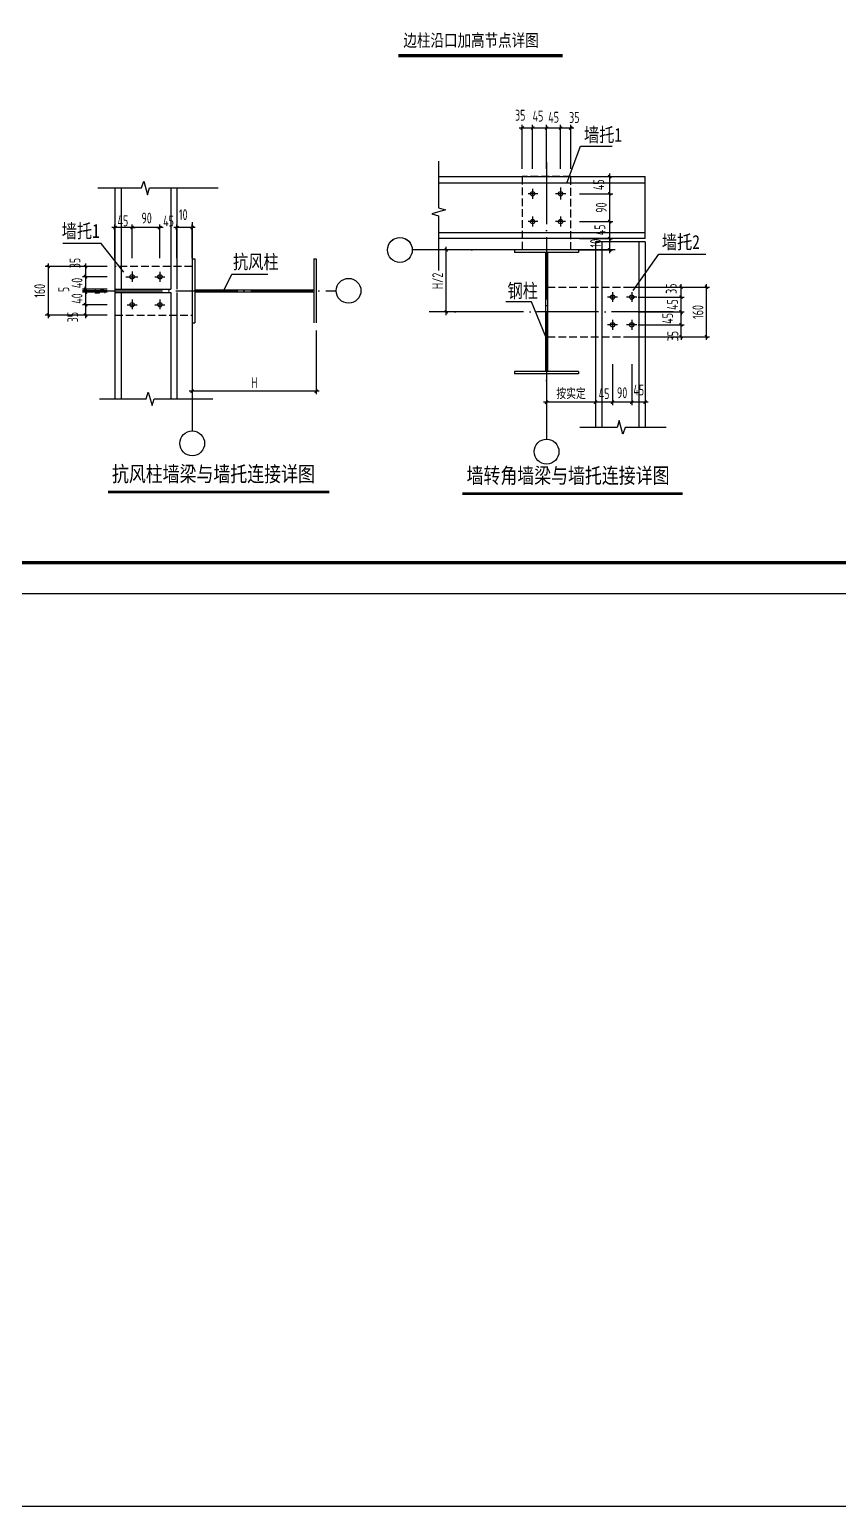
# Model space of a CAD drawing. Extents: x 2072855 to 2883818, y 17306032 to 17674225.
# Drawn here: x 2449881 to 2475974, y 17306032 to 17353666 of the extents above; entities that cross this region are included whole.
import ezdxf

# ---------------------------------------------------------------- set-up
doc = ezdxf.new("R2010")
doc.units = 0
doc.header["$LTSCALE"] = 1000
doc.header["$MEASUREMENT"] = 0
doc.linetypes.add('DASH', pattern=[0.35, 0.25, -0.1])
doc.linetypes.add('DOTE', pattern=[2.42, 2, -0.2, 0.02, -0.2])
doc.layers.get('Defpoints').update_dxf_attribs({"color": 250})
doc.layers.add('10', color=7, linetype='Continuous', lineweight=35)
for name, color, linetype in [('3T_WOOD', 21, 'Continuous'), ('DOTE', 1, 'DOTE'), ('OTHER', 7, 'Continuous'), ('PUB_DIM', 161, 'Continuous'), ('PUB_TEXT', 7, 'Continuous'), ('TK', 4, 'Continuous'), ('图层1', 8, 'Continuous'), ('水平支撑', 4, 'Continuous')]:
    doc.layers.add(name, color=color, linetype=linetype)
doc.styles.add('-宋体', font='', dxfattribs={"width": 0.8})
doc.styles.add('TSSD_Dimension', font='Tssdeng.shx', dxfattribs={"width": 0.7, "bigfont": 'hztxt.shx'})
doc.styles.get('-宋体').set_extended_font_data('SimSun')
doc.dimstyles.new('TSSD_20_100', dxfattribs={"dimtxt": 350, "dimasz": 100, "dimexe": 100, "dimexo": 250, "dimgap": 100, "dimtad": 1, "dimdec": 0, "dimlfac": 0.2, "dimzin": 0, "dimdsep": 46, "dimtxsty": 'TSSD_Dimension', "dimblk": 'ARCHTICK', "dimblk1": 'ARCHTICK', "dimblk2": 'ARCHTICK', "dimcen": 0, "dimdle": 100, "dimclrt": 7, "dimadec": 0, "dimazin": 0, "dimtfac": 1, "dimtdec": 0, "dimtix": 1, "dimtmove": 2, "dimatfit": 3, "dimfxl": 0, "dimtolj": 1, "dimtzin": 0, "dimarcsym": 0})

# ---------------------------------------------------------------- blocks, each defined once
blk = doc.blocks.new('_ArchTick')
at = {"color": 0, "linetype": 'ByBlock', "const_width": 0.4}
blk.add_lwpolyline([(-0.5, -0.5), (0.5, 0.5)], dxfattribs=at)
blk = doc.blocks.new('*D215')
at = {"layer": 'Defpoints', "color": 0}
for p in [(2453187, 17347278), (2453187, 17346047), (2454087, 17346047)]:
    blk.add_point(p, dxfattribs=at)
at = {"layer": 'PUB_DIM', "color": 0, "lineweight": -2}
for p, q in [((2453187, 17346297), (2453187, 17347378)), ((2454087, 17346297), (2454087, 17347378)), ((2454187, 17347278), (2453087, 17347278))]:
    blk.add_line(p, q, dxfattribs=at)
at = {"layer": 'PUB_DIM', "color": 0, "lineweight": -2, "xscale": 100, "yscale": 100, "zscale": 100, "rotation": 180}
blk.add_blockref('_ArchTick', (2453187, 17347278), dxfattribs=at)
at = {"layer": 'PUB_DIM', "color": 0, "lineweight": -2, "xscale": 100, "yscale": 100, "zscale": 100}
blk.add_blockref('_ArchTick', (2454087, 17347278), dxfattribs=at)
at = {"layer": 'PUB_DIM', "color": 7, "insert": (2453658, 17347584), "char_height": 350, "attachment_point": 5, "style": 'TSSD_Dimension'}
blk.add_mtext('\\A1;90', dxfattribs=at)
blk = doc.blocks.new('*D224')
at = {"layer": 'Defpoints', "color": 0}
for p in [(2452637, 17344790), (2451688, 17344458), (2452637, 17344458)]:
    blk.add_point(p, dxfattribs=at)
at = {"layer": 'PUB_DIM', "color": 0, "lineweight": -2}
for p, q in [((2452387, 17344790), (2451588, 17344790)), ((2451688, 17344890), (2451688, 17344358)), ((2452387, 17344458), (2451588, 17344458))]:
    blk.add_line(p, q, dxfattribs=at)
at = {"layer": 'PUB_DIM', "color": 0, "lineweight": -2, "xscale": 100, "yscale": 100, "zscale": 100}
for p, rotation in [((2451688, 17344790), 90), ((2451688, 17344458), 270)]:
    blk.add_blockref('_ArchTick', p, dxfattribs=dict(at, rotation=rotation))
at = {"layer": 'PUB_DIM', "color": 7, "insert": (2451274, 17344389), "char_height": 350, "attachment_point": 5, "rotation": 90, "style": 'TSSD_Dimension'}
blk.add_mtext('\\A1;35', dxfattribs=at)
blk = doc.blocks.new('*D225')
at = {"layer": 'Defpoints', "color": 0}
for p in [(2451875, 17346021), (2450485, 17344458), (2451875, 17344458)]:
    blk.add_point(p, dxfattribs=at)
at = {"layer": 'PUB_DIM', "color": 0, "lineweight": -2}
for p, q in [((2451625, 17346021), (2450385, 17346021)), ((2450485, 17346121), (2450485, 17344358)), ((2451625, 17344458), (2450385, 17344458))]:
    blk.add_line(p, q, dxfattribs=at)
at = {"layer": 'PUB_DIM', "color": 0, "lineweight": -2, "xscale": 100, "yscale": 100, "zscale": 100}
for p, rotation in [((2450485, 17346021), 90), ((2450485, 17344458), 270)]:
    blk.add_blockref('_ArchTick', p, dxfattribs=dict(at, rotation=rotation))
at = {"layer": 'PUB_DIM', "color": 7, "insert": (2450210, 17345239), "char_height": 350, "attachment_point": 5, "rotation": 90, "style": 'TSSD_Dimension'}
blk.add_mtext('\\A1;160', dxfattribs=at)
blk = doc.blocks.new('*D226')
at = {"layer": 'Defpoints', "color": 0}
for p in [(2452637, 17347278), (2452637, 17346047), (2453187, 17346047)]:
    blk.add_point(p, dxfattribs=at)
at = {"layer": 'PUB_DIM', "color": 0, "lineweight": -2}
for p, q in [((2452637, 17346297), (2452637, 17347378)), ((2453187, 17346297), (2453187, 17347378)), ((2452637, 17347278), (2452537, 17347278)), ((2453187, 17347278), (2452637, 17347278)), ((2453187, 17347278), (2453287, 17347278))]:
    blk.add_line(p, q, dxfattribs=at)
at = {"layer": 'PUB_DIM', "color": 0, "lineweight": -2, "xscale": 100, "yscale": 100, "zscale": 100}
blk.add_blockref('_ArchTick', (2452637, 17347278), dxfattribs=at)
at = {"layer": 'PUB_DIM', "color": 0, "lineweight": -2, "xscale": 100, "yscale": 100, "zscale": 100, "rotation": 180}
blk.add_blockref('_ArchTick', (2453187, 17347278), dxfattribs=at)
at = {"layer": 'PUB_DIM', "color": 7, "insert": (2452892, 17347496), "char_height": 350, "attachment_point": 5, "style": 'TSSD_Dimension'}
blk.add_mtext('\\A1;45', dxfattribs=at)
blk = doc.blocks.new('*D227')
at = {"layer": 'Defpoints', "color": 0}
for p in [(2452637, 17346021), (2451688, 17345690), (2452637, 17345690)]:
    blk.add_point(p, dxfattribs=at)
at = {"layer": 'PUB_DIM', "color": 0, "lineweight": -2}
for p, q in [((2452387, 17346021), (2451588, 17346021)), ((2451688, 17346121), (2451688, 17345590)), ((2452387, 17345690), (2451588, 17345690))]:
    blk.add_line(p, q, dxfattribs=at)
at = {"layer": 'PUB_DIM', "color": 0, "lineweight": -2, "xscale": 100, "yscale": 100, "zscale": 100}
for p, rotation in [((2451688, 17346021), 90), ((2451688, 17345690), 270)]:
    blk.add_blockref('_ArchTick', p, dxfattribs=dict(at, rotation=rotation))
at = {"layer": 'PUB_DIM', "color": 7, "insert": (2451347, 17346135), "char_height": 350, "attachment_point": 5, "rotation": 90, "style": 'TSSD_Dimension'}
blk.add_mtext('\\A1;35', dxfattribs=at)
blk = doc.blocks.new('*D228')
at = {"layer": 'Defpoints', "color": 0}
for p in [(2452637, 17345690), (2451688, 17345290), (2452637, 17345290)]:
    blk.add_point(p, dxfattribs=at)
at = {"layer": 'PUB_DIM', "color": 0, "lineweight": -2}
for p, q in [((2452387, 17345690), (2451588, 17345690)), ((2451688, 17345690), (2451688, 17345790)), ((2451688, 17345690), (2451688, 17345290)), ((2452387, 17345290), (2451588, 17345290)), ((2451688, 17345290), (2451688, 17345190))]:
    blk.add_line(p, q, dxfattribs=at)
at = {"layer": 'PUB_DIM', "color": 0, "lineweight": -2, "xscale": 100, "yscale": 100, "zscale": 100}
for p, rotation in [((2451688, 17345690), 270), ((2451688, 17345290), 90)]:
    blk.add_blockref('_ArchTick', p, dxfattribs=dict(at, rotation=rotation))
at = {"layer": 'PUB_DIM', "color": 7, "insert": (2451413, 17345490), "char_height": 350, "attachment_point": 5, "rotation": 90, "style": 'TSSD_Dimension'}
blk.add_mtext('\\A1;40', dxfattribs=at)
blk = doc.blocks.new('*D229')
at = {"layer": 'Defpoints', "color": 0}
for p in [(2451688, 17345240), (2452637, 17345290), (2452637, 17345240)]:
    blk.add_point(p, dxfattribs=at)
at = {"layer": 'PUB_DIM', "color": 0, "lineweight": -2}
for p, q in [((2452387, 17345290), (2451588, 17345290)), ((2452387, 17345240), (2451588, 17345240)), ((2451688, 17345290), (2451688, 17345390)), ((2451688, 17345290), (2451688, 17345240)), ((2451688, 17345240), (2451688, 17345140))]:
    blk.add_line(p, q, dxfattribs=at)
at = {"layer": 'PUB_DIM', "color": 0, "lineweight": -2, "xscale": 100, "yscale": 100, "zscale": 100}
for p, rotation in [((2451688, 17345290), 270), ((2451688, 17345240), 90)]:
    blk.add_blockref('_ArchTick', p, dxfattribs=dict(at, rotation=rotation))
at = {"layer": 'PUB_DIM', "color": 7, "insert": (2450986, 17345282), "char_height": 350, "attachment_point": 5, "rotation": 90, "style": 'TSSD_Dimension'}
blk.add_mtext('\\A1;5', dxfattribs=at)
blk = doc.blocks.new('*D230')
at = {"layer": 'Defpoints', "color": 0}
for p in [(2451688, 17345190), (2452637, 17345240), (2452637, 17345190)]:
    blk.add_point(p, dxfattribs=at)
at = {"layer": 'PUB_DIM', "color": 0, "lineweight": -2}
for p, q in [((2452387, 17345240), (2451588, 17345240)), ((2452387, 17345190), (2451588, 17345190)), ((2451688, 17345240), (2451688, 17345340)), ((2451688, 17345240), (2451688, 17345190)), ((2451688, 17345190), (2451688, 17345090))]:
    blk.add_line(p, q, dxfattribs=at)
at = {"layer": 'PUB_DIM', "color": 0, "lineweight": -2, "xscale": 100, "yscale": 100, "zscale": 100}
for p, rotation in [((2451688, 17345240), 270), ((2451688, 17345190), 90)]:
    blk.add_blockref('_ArchTick', p, dxfattribs=dict(at, rotation=rotation))
at = {"layer": 'PUB_DIM', "color": 7, "insert": (2452154, 17345215), "char_height": 350, "attachment_point": 5, "rotation": 90, "style": 'TSSD_Dimension'}
blk.add_mtext('\\A1;5', dxfattribs=at)
blk = doc.blocks.new('*D231')
at = {"layer": 'Defpoints', "color": 0}
for p in [(2452637, 17345190), (2451688, 17344790), (2452637, 17344790)]:
    blk.add_point(p, dxfattribs=at)
at = {"layer": 'PUB_DIM', "color": 0, "lineweight": -2}
for p, q in [((2452387, 17345190), (2451588, 17345190)), ((2451688, 17345190), (2451688, 17345290)), ((2451688, 17345190), (2451688, 17344790)), ((2452387, 17344790), (2451588, 17344790)), ((2451688, 17344790), (2451688, 17344690))]:
    blk.add_line(p, q, dxfattribs=at)
at = {"layer": 'PUB_DIM', "color": 0, "lineweight": -2, "xscale": 100, "yscale": 100, "zscale": 100}
for p, rotation in [((2451688, 17345190), 270), ((2451688, 17344790), 90)]:
    blk.add_blockref('_ArchTick', p, dxfattribs=dict(at, rotation=rotation))
at = {"layer": 'PUB_DIM', "color": 7, "insert": (2451413, 17344990), "char_height": 350, "attachment_point": 5, "rotation": 90, "style": 'TSSD_Dimension'}
blk.add_mtext('\\A1;40', dxfattribs=at)
blk = doc.blocks.new('*D236')
at = {"layer": 'Defpoints', "color": 0}
for p in [(2455128, 17344210), (2459128, 17344210), (2455128, 17342002)]:
    blk.add_point(p, dxfattribs=at)
at = {"layer": 'PUB_DIM', "color": 0, "lineweight": -2}
for p, q in [((2455128, 17343960), (2455128, 17341902)), ((2459128, 17343960), (2459128, 17341902)), ((2459228, 17342002), (2455028, 17342002))]:
    blk.add_line(p, q, dxfattribs=at)
at = {"layer": 'PUB_DIM', "color": 0, "lineweight": -2, "xscale": 100, "yscale": 100, "zscale": 100, "rotation": 180}
blk.add_blockref('_ArchTick', (2455128, 17342002), dxfattribs=at)
at = {"layer": 'PUB_DIM', "color": 0, "lineweight": -2, "xscale": 100, "yscale": 100, "zscale": 100}
blk.add_blockref('_ArchTick', (2459128, 17342002), dxfattribs=at)
at = {"layer": 'PUB_DIM', "color": 7, "insert": (2457128, 17342277), "char_height": 350, "attachment_point": 5, "style": 'TSSD_Dimension'}
blk.add_mtext('\\A1;H', dxfattribs=at)
blk = doc.blocks.new('*D237')
at = {"layer": 'Defpoints', "color": 0}
for p in [(2454637, 17347278), (2454637, 17346047), (2455128, 17346047)]:
    blk.add_point(p, dxfattribs=at)
at = {"layer": 'PUB_DIM', "color": 0, "lineweight": -2}
for p, q in [((2454637, 17346297), (2454637, 17347378)), ((2455128, 17346297), (2455128, 17347378)), ((2455228, 17347278), (2454537, 17347278))]:
    blk.add_line(p, q, dxfattribs=at)
at = {"layer": 'PUB_DIM', "color": 0, "lineweight": -2, "xscale": 100, "yscale": 100, "zscale": 100, "rotation": 180}
blk.add_blockref('_ArchTick', (2454637, 17347278), dxfattribs=at)
at = {"layer": 'PUB_DIM', "color": 0, "lineweight": -2, "xscale": 100, "yscale": 100, "zscale": 100}
blk.add_blockref('_ArchTick', (2455128, 17347278), dxfattribs=at)
at = {"layer": 'PUB_DIM', "color": 7, "insert": (2454839, 17347695), "char_height": 350, "attachment_point": 5, "style": 'TSSD_Dimension'}
blk.add_mtext('\\A1;10', dxfattribs=at)
blk = doc.blocks.new('*D238')
at = {"layer": 'Defpoints', "color": 0}
for p in [(2454087, 17347278), (2454087, 17346047), (2454637, 17346047)]:
    blk.add_point(p, dxfattribs=at)
at = {"layer": 'PUB_DIM', "color": 0, "lineweight": -2}
for p, q in [((2454087, 17346297), (2454087, 17347378)), ((2454637, 17346297), (2454637, 17347378)), ((2453987, 17347278), (2454104, 17347278)), ((2454737, 17347278), (2454625, 17347278))]:
    blk.add_line(p, q, dxfattribs=at)
at = {"layer": 'PUB_DIM', "color": 0, "lineweight": -2, "xscale": 100, "yscale": 100, "zscale": 100, "rotation": 180}
blk.add_blockref('_ArchTick', (2454087, 17347278), dxfattribs=at)
at = {"layer": 'PUB_DIM', "color": 0, "lineweight": -2, "xscale": 100, "yscale": 100, "zscale": 100}
blk.add_blockref('_ArchTick', (2454637, 17347278), dxfattribs=at)
at = {"layer": 'PUB_DIM', "color": 7, "insert": (2454365, 17347488), "char_height": 350, "attachment_point": 5, "style": 'TSSD_Dimension'}
blk.add_mtext('\\A1;45', dxfattribs=at)
blk = doc.blocks.new('*D168')
at = {"layer": 'Defpoints', "color": 0}
for p in [(2468139, 17343128), (2468687, 17343128), (2468139, 17341646)]:
    blk.add_point(p, dxfattribs=at)
at = {"layer": 'PUB_DIM', "color": 0, "lineweight": -2}
for p, q in [((2468139, 17342878), (2468139, 17341546)), ((2468687, 17342878), (2468687, 17341546)), ((2468787, 17341646), (2468039, 17341646))]:
    blk.add_line(p, q, dxfattribs=at)
at = {"layer": 'PUB_DIM', "color": 0, "lineweight": -2, "xscale": 100, "yscale": 100, "zscale": 100, "rotation": 180}
blk.add_blockref('_ArchTick', (2468139, 17341646), dxfattribs=at)
at = {"layer": 'PUB_DIM', "color": 0, "lineweight": -2, "xscale": 100, "yscale": 100, "zscale": 100}
blk.add_blockref('_ArchTick', (2468687, 17341646), dxfattribs=at)
at = {"layer": 'PUB_DIM', "color": 7, "insert": (2468413, 17341921), "char_height": 350, "attachment_point": 5, "style": 'TSSD_Dimension'}
blk.add_mtext('\\A1;45', dxfattribs=at)
blk = doc.blocks.new('*D169')
at = {"layer": 'Defpoints', "color": 0}
for p in [(2466559, 17343128), (2468139, 17343128), (2466559, 17341646)]:
    blk.add_point(p, dxfattribs=at)
at = {"layer": 'PUB_DIM', "color": 0, "lineweight": -2}
for p, q in [((2466559, 17342878), (2466559, 17341546)), ((2468139, 17342878), (2468139, 17341546)), ((2468239, 17341646), (2466459, 17341646))]:
    blk.add_line(p, q, dxfattribs=at)
at = {"layer": 'PUB_DIM', "color": 0, "lineweight": -2, "xscale": 100, "yscale": 100, "zscale": 100, "rotation": 180}
blk.add_blockref('_ArchTick', (2466559, 17341646), dxfattribs=at)
at = {"layer": 'PUB_DIM', "color": 0, "lineweight": -2, "xscale": 100, "yscale": 100, "zscale": 100}
blk.add_blockref('_ArchTick', (2468139, 17341646), dxfattribs=at)
at = {"layer": 'PUB_DIM', "color": 7, "insert": (2467349, 17341921), "char_height": 350, "attachment_point": 5, "style": 'TSSD_Dimension'}
blk.add_mtext('\\A1;按实定', dxfattribs=at)
blk = doc.blocks.new('*D170')
at = {"layer": 'Defpoints', "color": 0}
for p in [(2469305, 17343128), (2469739, 17343128), (2469305, 17341646)]:
    blk.add_point(p, dxfattribs=at)
at = {"layer": 'PUB_DIM', "color": 0, "lineweight": -2}
for p, q in [((2469305, 17342878), (2469305, 17341546)), ((2469739, 17342878), (2469739, 17341546)), ((2469839, 17341646), (2469205, 17341646))]:
    blk.add_line(p, q, dxfattribs=at)
at = {"layer": 'PUB_DIM', "color": 0, "lineweight": -2, "xscale": 100, "yscale": 100, "zscale": 100, "rotation": 180}
blk.add_blockref('_ArchTick', (2469305, 17341646), dxfattribs=at)
at = {"layer": 'PUB_DIM', "color": 0, "lineweight": -2, "xscale": 100, "yscale": 100, "zscale": 100}
blk.add_blockref('_ArchTick', (2469739, 17341646), dxfattribs=at)
at = {"layer": 'PUB_DIM', "color": 7, "insert": (2469532, 17342041), "char_height": 350, "attachment_point": 5, "style": 'TSSD_Dimension'}
blk.add_mtext('\\A1;45', dxfattribs=at)
blk = doc.blocks.new('*D171')
at = {"layer": 'Defpoints', "color": 0}
for p in [(2468687, 17343128), (2469305, 17343128), (2468687, 17341646)]:
    blk.add_point(p, dxfattribs=at)
at = {"layer": 'PUB_DIM', "color": 0, "lineweight": -2}
for p, q in [((2468687, 17342878), (2468687, 17341546)), ((2469305, 17342878), (2469305, 17341546)), ((2469405, 17341646), (2468587, 17341646))]:
    blk.add_line(p, q, dxfattribs=at)
at = {"layer": 'PUB_DIM', "color": 0, "lineweight": -2, "xscale": 100, "yscale": 100, "zscale": 100, "rotation": 180}
blk.add_blockref('_ArchTick', (2468687, 17341646), dxfattribs=at)
at = {"layer": 'PUB_DIM', "color": 0, "lineweight": -2, "xscale": 100, "yscale": 100, "zscale": 100}
blk.add_blockref('_ArchTick', (2469305, 17341646), dxfattribs=at)
at = {"layer": 'PUB_DIM', "color": 7, "insert": (2468996, 17341951), "char_height": 350, "attachment_point": 5, "style": 'TSSD_Dimension'}
blk.add_mtext('\\A1;90', dxfattribs=at)
blk = doc.blocks.new('*D172')
at = {"layer": 'Defpoints', "color": 0}
for p in [(2467366, 17348371), (2468597, 17348371), (2467366, 17347471)]:
    blk.add_point(p, dxfattribs=at)
at = {"layer": 'PUB_DIM', "color": 0, "lineweight": -2}
for p, q in [((2467616, 17348371), (2468697, 17348371)), ((2468597, 17347371), (2468597, 17348471)), ((2467616, 17347471), (2468697, 17347471))]:
    blk.add_line(p, q, dxfattribs=at)
at = {"layer": 'PUB_DIM', "color": 0, "lineweight": -2, "xscale": 100, "yscale": 100, "zscale": 100}
for p, rotation in [((2468597, 17348371), 90), ((2468597, 17347471), 270)]:
    blk.add_blockref('_ArchTick', p, dxfattribs=dict(at, rotation=rotation))
at = {"layer": 'PUB_DIM', "color": 7, "insert": (2468322, 17347921), "char_height": 350, "attachment_point": 5, "rotation": 90, "style": 'TSSD_Dimension'}
blk.add_mtext('\\A1;90', dxfattribs=at)
blk = doc.blocks.new('*D173')
at = {"layer": 'Defpoints', "color": 0}
for p in [(2463320, 17346557), (2465529, 17346557), (2465529, 17344557)]:
    blk.add_point(p, dxfattribs=at)
at = {"layer": 'PUB_DIM', "color": 0, "lineweight": -2}
for p, q in [((2465279, 17346557), (2463220, 17346557)), ((2463320, 17344457), (2463320, 17346657)), ((2465279, 17344557), (2463220, 17344557))]:
    blk.add_line(p, q, dxfattribs=at)
at = {"layer": 'PUB_DIM', "color": 0, "lineweight": -2, "xscale": 100, "yscale": 100, "zscale": 100}
for p, rotation in [((2463320, 17346557), 90), ((2463320, 17344557), 270)]:
    blk.add_blockref('_ArchTick', p, dxfattribs=dict(at, rotation=rotation))
at = {"layer": 'PUB_DIM', "color": 7, "insert": (2463045, 17345557), "char_height": 350, "attachment_point": 5, "rotation": 90, "style": 'TSSD_Dimension'}
blk.add_mtext('\\A1;H/2', dxfattribs=at)
blk = doc.blocks.new('*D174')
at = {"layer": 'Defpoints', "color": 0}
for p in [(2467366, 17346921), (2468597, 17346921), (2467366, 17346557)]:
    blk.add_point(p, dxfattribs=at)
at = {"layer": 'PUB_DIM', "color": 0, "lineweight": -2}
for p, q in [((2467616, 17346921), (2468697, 17346921)), ((2468597, 17346457), (2468597, 17347021)), ((2467616, 17346557), (2468697, 17346557))]:
    blk.add_line(p, q, dxfattribs=at)
at = {"layer": 'PUB_DIM', "color": 0, "lineweight": -2, "xscale": 100, "yscale": 100, "zscale": 100}
for p, rotation in [((2468597, 17346921), 90), ((2468597, 17346557), 270)]:
    blk.add_blockref('_ArchTick', p, dxfattribs=dict(at, rotation=rotation))
at = {"layer": 'PUB_DIM', "color": 7, "insert": (2468138, 17346776), "char_height": 350, "attachment_point": 5, "rotation": 90, "style": 'TSSD_Dimension'}
blk.add_mtext('\\A1;10', dxfattribs=at)
blk = doc.blocks.new('*D175')
at = {"layer": 'Defpoints', "color": 0}
for p in [(2467366, 17347471), (2468597, 17347471), (2467366, 17346921)]:
    blk.add_point(p, dxfattribs=at)
at = {"layer": 'PUB_DIM', "color": 0, "lineweight": -2}
for p, q in [((2467616, 17347471), (2468697, 17347471)), ((2468597, 17346821), (2468597, 17347571)), ((2467616, 17346921), (2468697, 17346921))]:
    blk.add_line(p, q, dxfattribs=at)
at = {"layer": 'PUB_DIM', "color": 0, "lineweight": -2, "xscale": 100, "yscale": 100, "zscale": 100}
for p, rotation in [((2468597, 17347471), 90), ((2468597, 17346921), 270)]:
    blk.add_blockref('_ArchTick', p, dxfattribs=dict(at, rotation=rotation))
at = {"layer": 'PUB_DIM', "color": 7, "insert": (2468279, 17347203), "char_height": 350, "attachment_point": 5, "rotation": 90, "style": 'TSSD_Dimension'}
blk.add_mtext('\\A1;45', dxfattribs=at)
blk = doc.blocks.new('*D176')
at = {"layer": 'Defpoints', "color": 0}
for p in [(2469267, 17344557), (2470896, 17344557), (2469267, 17344141)]:
    blk.add_point(p, dxfattribs=at)
at = {"layer": 'PUB_DIM', "color": 0, "lineweight": -2}
for p, q in [((2469517, 17344557), (2470996, 17344557)), ((2470896, 17344041), (2470896, 17344657)), ((2469517, 17344141), (2470996, 17344141))]:
    blk.add_line(p, q, dxfattribs=at)
at = {"layer": 'PUB_DIM', "color": 0, "lineweight": -2, "xscale": 100, "yscale": 100, "zscale": 100}
for p, rotation in [((2470896, 17344557), 90), ((2470896, 17344141), 270)]:
    blk.add_blockref('_ArchTick', p, dxfattribs=dict(at, rotation=rotation))
at = {"layer": 'PUB_DIM', "color": 7, "insert": (2470464, 17344349), "char_height": 350, "attachment_point": 5, "rotation": 90, "style": 'TSSD_Dimension'}
blk.add_mtext('\\A1;45', dxfattribs=at)
blk = doc.blocks.new('*D177')
at = {"layer": 'Defpoints', "color": 0}
for p in [(2469267, 17345037), (2470896, 17345037), (2469267, 17344557)]:
    blk.add_point(p, dxfattribs=at)
at = {"layer": 'PUB_DIM', "color": 0, "lineweight": -2}
for p, q in [((2469517, 17345037), (2470996, 17345037)), ((2470896, 17345037), (2470896, 17345137)), ((2470896, 17344557), (2470896, 17345037)), ((2469517, 17344557), (2470996, 17344557)), ((2470896, 17344557), (2470896, 17344457))]:
    blk.add_line(p, q, dxfattribs=at)
at = {"layer": 'PUB_DIM', "color": 0, "lineweight": -2, "xscale": 100, "yscale": 100, "zscale": 100}
for p, rotation in [((2470896, 17345037), 270), ((2470896, 17344557), 90)]:
    blk.add_blockref('_ArchTick', p, dxfattribs=dict(at, rotation=rotation))
at = {"layer": 'PUB_DIM', "color": 7, "insert": (2470621, 17344797), "char_height": 350, "attachment_point": 5, "rotation": 90, "style": 'TSSD_Dimension'}
blk.add_mtext('\\A1;45', dxfattribs=at)
blk = doc.blocks.new('A$C71A3760F')
at = {"layer": 'DOTE'}
for p, q in [((0, 165), (320, 165)), ((162, 329), (162, 0))]:
    blk.add_line(p, q, dxfattribs=at)
at = {"layer": '图层1'}
blk.add_circle((162, 165), 70, dxfattribs=at)
blk = doc.blocks.new('*D178')
at = {"layer": 'Defpoints', "color": 0}
for p in [(2469267, 17344141), (2470896, 17344141), (2469267, 17343757)]:
    blk.add_point(p, dxfattribs=at)
at = {"layer": 'PUB_DIM', "color": 0, "lineweight": -2}
for p, q in [((2469517, 17344141), (2470996, 17344141)), ((2470896, 17344141), (2470896, 17344241)), ((2470896, 17343757), (2470896, 17344141)), ((2469517, 17343757), (2470996, 17343757)), ((2470896, 17343757), (2470896, 17343657))]:
    blk.add_line(p, q, dxfattribs=at)
at = {"layer": 'PUB_DIM', "color": 0, "lineweight": -2, "xscale": 100, "yscale": 100, "zscale": 100}
for p, rotation in [((2470896, 17344141), 270), ((2470896, 17343757), 90)]:
    blk.add_blockref('_ArchTick', p, dxfattribs=dict(at, rotation=rotation))
at = {"layer": 'PUB_DIM', "color": 7, "insert": (2470633, 17343775), "char_height": 350, "attachment_point": 5, "rotation": 90, "style": 'TSSD_Dimension'}
blk.add_mtext('\\A1;35', dxfattribs=at)
blk = doc.blocks.new('*D179')
at = {"layer": 'Defpoints', "color": 0}
for p in [(2468881, 17345357), (2471715, 17345357), (2468881, 17343757)]:
    blk.add_point(p, dxfattribs=at)
at = {"layer": 'PUB_DIM', "color": 0, "lineweight": -2}
for p, q in [((2471715, 17343657), (2471715, 17345457)), ((2469131, 17345357), (2471815, 17345357)), ((2469131, 17343757), (2471815, 17343757))]:
    blk.add_line(p, q, dxfattribs=at)
at = {"layer": 'PUB_DIM', "color": 0, "lineweight": -2, "xscale": 100, "yscale": 100, "zscale": 100}
for p, rotation in [((2471715, 17345357), 90), ((2471715, 17343757), 270)]:
    blk.add_blockref('_ArchTick', p, dxfattribs=dict(at, rotation=rotation))
at = {"layer": 'PUB_DIM', "color": 7, "insert": (2471440, 17344557), "char_height": 350, "attachment_point": 5, "rotation": 90, "style": 'TSSD_Dimension'}
blk.add_mtext('\\A1;160', dxfattribs=at)
blk = doc.blocks.new('*D180')
at = {"layer": 'Defpoints', "color": 0}
for p in [(2469267, 17345357), (2469267, 17345037), (2470896, 17345357)]:
    blk.add_point(p, dxfattribs=at)
at = {"layer": 'PUB_DIM', "color": 0, "lineweight": -2}
for p, q in [((2470896, 17344937), (2470896, 17345457)), ((2469517, 17345357), (2470996, 17345357)), ((2469517, 17345037), (2470996, 17345037))]:
    blk.add_line(p, q, dxfattribs=at)
at = {"layer": 'PUB_DIM', "color": 0, "lineweight": -2, "xscale": 100, "yscale": 100, "zscale": 100}
for p, rotation in [((2470896, 17345357), 90), ((2470896, 17345037), 270)]:
    blk.add_blockref('_ArchTick', p, dxfattribs=dict(at, rotation=rotation))
at = {"layer": 'PUB_DIM', "color": 7, "insert": (2470581, 17345308), "char_height": 350, "attachment_point": 5, "rotation": 90, "style": 'TSSD_Dimension'}
blk.add_mtext('\\A1;35', dxfattribs=at)
blk = doc.blocks.new('*D181')
at = {"layer": 'Defpoints', "color": 0}
for p in [(2467366, 17348921), (2468597, 17348921), (2467366, 17348371)]:
    blk.add_point(p, dxfattribs=at)
at = {"layer": 'PUB_DIM', "color": 0, "lineweight": -2}
for p, q in [((2467616, 17348921), (2468697, 17348921)), ((2468597, 17348271), (2468597, 17349021)), ((2467616, 17348371), (2468697, 17348371))]:
    blk.add_line(p, q, dxfattribs=at)
at = {"layer": 'PUB_DIM', "color": 0, "lineweight": -2, "xscale": 100, "yscale": 100, "zscale": 100}
for p, rotation in [((2468597, 17348921), 90), ((2468597, 17348371), 270)]:
    blk.add_blockref('_ArchTick', p, dxfattribs=dict(at, rotation=rotation))
at = {"layer": 'PUB_DIM', "color": 7, "insert": (2468242, 17348660), "char_height": 350, "attachment_point": 5, "rotation": 90, "style": 'TSSD_Dimension'}
blk.add_mtext('\\A1;45', dxfattribs=at)
blk = doc.blocks.new('*D182')
at = {"layer": 'Defpoints', "color": 0}
for p in [(2465776, 17350488), (2465776, 17348921), (2466109, 17348921)]:
    blk.add_point(p, dxfattribs=at)
at = {"layer": 'PUB_DIM', "color": 0, "lineweight": -2}
for p, q in [((2466209, 17350488), (2465676, 17350488)), ((2465776, 17349171), (2465776, 17350588)), ((2466109, 17349171), (2466109, 17350588))]:
    blk.add_line(p, q, dxfattribs=at)
at = {"layer": 'PUB_DIM', "color": 0, "lineweight": -2, "xscale": 100, "yscale": 100, "zscale": 100, "rotation": 180}
blk.add_blockref('_ArchTick', (2465776, 17350488), dxfattribs=at)
at = {"layer": 'PUB_DIM', "color": 0, "lineweight": -2, "xscale": 100, "yscale": 100, "zscale": 100}
blk.add_blockref('_ArchTick', (2466109, 17350488), dxfattribs=at)
at = {"layer": 'PUB_DIM', "color": 7, "insert": (2465708, 17350902), "char_height": 350, "attachment_point": 5, "style": 'TSSD_Dimension'}
blk.add_mtext('\\A1;35', dxfattribs=at)
blk = doc.blocks.new('*D183')
at = {"layer": 'Defpoints', "color": 0}
for p in [(2466559, 17350488), (2466559, 17348921), (2467009, 17348921)]:
    blk.add_point(p, dxfattribs=at)
at = {"layer": 'PUB_DIM', "color": 0, "lineweight": -2}
for p, q in [((2467109, 17350488), (2466459, 17350488)), ((2466559, 17349171), (2466559, 17350588)), ((2467009, 17349171), (2467009, 17350588))]:
    blk.add_line(p, q, dxfattribs=at)
at = {"layer": 'PUB_DIM', "color": 0, "lineweight": -2, "xscale": 100, "yscale": 100, "zscale": 100, "rotation": 180}
blk.add_blockref('_ArchTick', (2466559, 17350488), dxfattribs=at)
at = {"layer": 'PUB_DIM', "color": 0, "lineweight": -2, "xscale": 100, "yscale": 100, "zscale": 100}
blk.add_blockref('_ArchTick', (2467009, 17350488), dxfattribs=at)
at = {"layer": 'PUB_DIM', "color": 7, "insert": (2466786, 17350837), "char_height": 350, "attachment_point": 5, "style": 'TSSD_Dimension'}
blk.add_mtext('\\A1;45', dxfattribs=at)
blk = doc.blocks.new('*D184')
at = {"layer": 'Defpoints', "color": 0}
for p in [(2466109, 17350488), (2466109, 17348921), (2466559, 17348921)]:
    blk.add_point(p, dxfattribs=at)
at = {"layer": 'PUB_DIM', "color": 0, "lineweight": -2}
for p, q in [((2466659, 17350488), (2466009, 17350488)), ((2466109, 17349171), (2466109, 17350588)), ((2466559, 17349171), (2466559, 17350588))]:
    blk.add_line(p, q, dxfattribs=at)
at = {"layer": 'PUB_DIM', "color": 0, "lineweight": -2, "xscale": 100, "yscale": 100, "zscale": 100, "rotation": 180}
blk.add_blockref('_ArchTick', (2466109, 17350488), dxfattribs=at)
at = {"layer": 'PUB_DIM', "color": 0, "lineweight": -2, "xscale": 100, "yscale": 100, "zscale": 100}
blk.add_blockref('_ArchTick', (2466559, 17350488), dxfattribs=at)
at = {"layer": 'PUB_DIM', "color": 7, "insert": (2466281, 17350874), "char_height": 350, "attachment_point": 5, "style": 'TSSD_Dimension'}
blk.add_mtext('\\A1;45', dxfattribs=at)
blk = doc.blocks.new('*D185')
at = {"layer": 'Defpoints', "color": 0}
for p in [(2467009, 17350488), (2467009, 17348921), (2467340, 17348921)]:
    blk.add_point(p, dxfattribs=at)
at = {"layer": 'PUB_DIM', "color": 0, "lineweight": -2}
for p, q in [((2467440, 17350488), (2466909, 17350488)), ((2467009, 17349171), (2467009, 17350588)), ((2467340, 17349171), (2467340, 17350588))]:
    blk.add_line(p, q, dxfattribs=at)
at = {"layer": 'PUB_DIM', "color": 0, "lineweight": -2, "xscale": 100, "yscale": 100, "zscale": 100, "rotation": 180}
blk.add_blockref('_ArchTick', (2467009, 17350488), dxfattribs=at)
at = {"layer": 'PUB_DIM', "color": 0, "lineweight": -2, "xscale": 100, "yscale": 100, "zscale": 100}
blk.add_blockref('_ArchTick', (2467340, 17350488), dxfattribs=at)
at = {"layer": 'PUB_DIM', "color": 7, "insert": (2467454, 17350829), "char_height": 350, "attachment_point": 5, "style": 'TSSD_Dimension'}
blk.add_mtext('\\A1;35', dxfattribs=at)
blk = doc.blocks.new('GeYuanFrame_73841647', base_point=(20.09, 4.53))
at = {"layer": 'TK'}
blk.add_lwpolyline([(20.09, 4.53), (20.09, 598.53), (966.09, 598.53), (966.09, 4.53)], close=True, dxfattribs=at)
at = {"layer": 'TK', "const_width": 1}
blk.add_lwpolyline([(45.09, 588.53), (956.09, 588.53), (956.09, 14.53), (45.09, 14.53)], close=True, dxfattribs=at)

msp = doc.modelspace()

# ---------------------------------------------------------------- linework, layer by layer
at = {"layer": '10', "color": 7, "const_width": 90, "elevation": 1400}
for points in [[(2452407.1, 17338747.6), (2459553.9, 17338747.6)], [(2463845.8, 17338695.3), (2470947.7, 17338695.3)]]:
    msp.add_lwpolyline(points, dxfattribs=at)
at = {"layer": '3T_WOOD'}
msp.add_lwpolyline([(2072854.7, 17674225.2), (2883818.3, 17674225.2), (2883818.3, 17306031.6), (2072854.7, 17306031.6)], close=True, dxfattribs=at)
at = {"layer": 'DOTE'}
for p, q in [((2466558.6, 17349383.9), (2466558.6, 17340452.8)), ((2466279, 17348371.2), (2465963.7, 17348371.2)), ((2466108.6, 17348531), (2466108.6, 17348202)), ((2467180.8, 17348371.2), (2466843.2, 17348371.2)), ((2467008.6, 17348566.5), (2467008.6, 17348188.7)), ((2466279, 17347471.2), (2465963.7, 17347471.2)), ((2466108.6, 17347633.1), (2466108.6, 17347313)), ((2467171.9, 17347471.2), (2466843.2, 17347471.2)), ((2467008.6, 17347633.1), (2467008.6, 17347313)), ((2468768.2, 17346557.4), (2462227.6, 17346557.4)), ((2468768.2, 17346557.4), (2462227.6, 17346557.4)), ((2452991.9, 17345689.8), (2453369.7, 17345689.8)), ((2453187.2, 17345862), (2453187.2, 17345524.4)), ((2453925.3, 17345689.8), (2454245.4, 17345689.8)), ((2454087.2, 17345853.1), (2454087.2, 17345524.4)), ((2452174.5, 17345239.8), (2459770.3, 17345239.8)), ((2453187.2, 17344960.2), (2453187.2, 17344644.8)), ((2454087.2, 17344960.2), (2454087.2, 17344644.8)), ((2453027.4, 17344789.8), (2453356.4, 17344789.8)), ((2453925.3, 17344789.8), (2454245.4, 17344789.8)), ((2470653.5, 17344557.4), (2462772.6, 17344557.4))]:
    msp.add_line(p, q, dxfattribs=at)
at = {"layer": 'OTHER'}
for p, q in [((2463073.7, 17349420.4), (2463073.7, 17347916.7)), ((2453493.6, 17348558.3), (2453563.6, 17348778.3)), ((2453563.6, 17348778.3), (2453683.6, 17348338.3)), ((2452079.6, 17348558.3), (2453493.6, 17348558.3)), ((2453683.6, 17348338.3), (2453753.6, 17348558.3)), ((2453753.6, 17348558.3), (2455970.2, 17348558.3)), ((2463293.7, 17347846.7), (2462853.7, 17347726.7)), ((2463073.7, 17347916.7), (2463293.7, 17347846.7)), ((2462853.7, 17347726.7), (2463073.7, 17347656.7)), ((2463073.7, 17347656.7), (2463073.7, 17345889.3)), ((2452138, 17341754.9), (2453641.7, 17341754.9)), ((2453641.7, 17341754.9), (2453711.7, 17341974.9)), ((2453711.7, 17341974.9), (2453831.7, 17341534.9)), ((2453831.7, 17341534.9), (2453901.7, 17341754.9)), ((2453901.7, 17341754.9), (2455796.2, 17341754.9))]:
    msp.add_line(p, q, dxfattribs=at)
at = {"layer": 'PUB_DIM'}
for p, q in [((2455128.1, 17347450), (2455128.1, 17340718.2)), ((2468830.4, 17340835.3), (2467631.7, 17340835.3)), ((2468900.4, 17341055.3), (2468830.4, 17340835.3)), ((2469020.4, 17340615.3), (2468900.4, 17341055.3)), ((2469090.4, 17340835.3), (2469020.4, 17340615.3)), ((2470418.4, 17340835.3), (2469090.4, 17340835.3))]:
    msp.add_line(p, q, dxfattribs=at)
at = {"layer": '图层1'}
for p, q in [((2467213.4, 17348707.8), (2467657.3, 17349906.9)), ((2467657.3, 17349906.9), (2468677.1, 17349906.9)), ((2463073.7, 17348921.2), (2469741.2, 17348921.2)), ((2469741.2, 17346921.2), (2469741.2, 17348921.2)), ((2452637.2, 17348558.3), (2452637.2, 17345289.8)), ((2452837.2, 17348558.3), (2452837.2, 17345289.8)), ((2454437.2, 17348558.3), (2454437.2, 17345289.8)), ((2454637.2, 17348558.3), (2454637.2, 17345289.8)), ((2463073.7, 17348721.2), (2469741.2, 17348721.2)), ((2463073.7, 17347121.2), (2469741.2, 17347121.2)), ((2469741.2, 17346921.2), (2463073.7, 17346921.2)), ((2452191.1, 17346767.6), (2450958.1, 17346767.6)), ((2452925.1, 17345840.5), (2452191.1, 17346767.6)), ((2467588.6, 17346557.4), (2465528.6, 17346557.4)), ((2465528.6, 17346557.4), (2465528.6, 17346477.4)), ((2467588.6, 17346477.4), (2465528.6, 17346477.4)), ((2467339.8, 17346557.4), (2465776.3, 17346557.4)), ((2466528.6, 17346477.4), (2466528.6, 17342637.4)), ((2466588.6, 17346477.4), (2466588.6, 17342637.4)), ((2467588.6, 17346557.4), (2467588.6, 17346477.4)), ((2468138.6, 17346813.3), (2468138.6, 17340838.5)), ((2469738.6, 17346813.3), (2468138.6, 17346813.3)), ((2468338.6, 17346813.3), (2468338.6, 17340838.5)), ((2469356.5, 17345249.2), (2470178.2, 17346424.6)), ((2469538.6, 17346813.3), (2469538.6, 17340838.5)), ((2469738.6, 17346813.3), (2469738.6, 17340838.5)), ((2470178.2, 17346424.6), (2471698, 17346424.6)), ((2455128.1, 17346269.8), (2455128.1, 17344209.8)), ((2455128.1, 17346269.8), (2455208.1, 17346269.8)), ((2455128.1, 17346021), (2455128.1, 17344457.5)), ((2455208.1, 17346269.8), (2455208.1, 17344209.8)), ((2459048.1, 17346269.8), (2459048.1, 17344209.8)), ((2459048.1, 17346269.8), (2459128.1, 17346269.8)), ((2459128.1, 17346269.8), (2459128.1, 17344209.8)), ((2456139.9, 17345229.1), (2456405, 17345779.3)), ((2456405, 17345779.3), (2457567.2, 17345779.3)), ((2452637.2, 17345289.8), (2454437.2, 17345289.8)), ((2452637.2, 17345189.8), (2454437.2, 17345189.8)), ((2452637.2, 17345189.8), (2452637.2, 17341754.9)), ((2452837.2, 17345189.8), (2452837.2, 17341754.9)), ((2454437.2, 17345189.8), (2454437.2, 17341754.9)), ((2454637.2, 17345189.8), (2454637.2, 17341754.9)), ((2455208.1, 17345269.8), (2459048.1, 17345269.8)), ((2455208.1, 17345209.8), (2459048.1, 17345209.8)), ((2466070.8, 17344887.4), (2465243.3, 17344887.4)), ((2466536.3, 17343750.3), (2466070.8, 17344887.4)), ((2455128.1, 17344209.8), (2455208.1, 17344209.8)), ((2467588.6, 17342637.4), (2465528.6, 17342637.4)), ((2465528.6, 17342637.4), (2465528.6, 17342557.4)), ((2467588.6, 17342637.4), (2467588.6, 17342557.4)), ((2467588.6, 17342557.4), (2465528.6, 17342557.4))]:
    msp.add_line(p, q, dxfattribs=at)
at = {"layer": '图层1', "linetype": 'DASH'}
for p, q in [((2465776.3, 17348921.2), (2465776.3, 17346557.4)), ((2467339.8, 17348921.2), (2465776.3, 17348921.2)), ((2467339.8, 17346557.4), (2467339.8, 17348921.2)), ((2455128.1, 17346021), (2452637.2, 17346021)), ((2452637.2, 17346021), (2452637.2, 17344457.5)), ((2466588.6, 17345357.4), (2469738.6, 17345357.4)), ((2469738.6, 17345357.4), (2469738.6, 17343757.4)), ((2452637.2, 17344457.5), (2455128.1, 17344457.5)), ((2466588.6, 17343757.4), (2469738.6, 17343757.4))]:
    msp.add_line(p, q, dxfattribs=at)
at = {"layer": '图层1'}
for centre, radius in [((2466108.6, 17348371.2), 70), ((2467008.6, 17348371.2), 70), ((2466108.6, 17347471.2), 70), ((2467008.6, 17347471.2), 70), ((2461827.6, 17346557.4), 400), ((2461827.6, 17346556.4), 400), ((2453187.2, 17345689.8), 70), ((2454087.2, 17345689.8), 70), ((2460170.3, 17345239.8), 400), ((2453187.2, 17344789.8), 70), ((2454087.2, 17344789.8), 70), ((2455128.1, 17340318.2), 400), ((2466558.6, 17340052.8), 400)]:
    msp.add_circle(centre, radius, dxfattribs=at)
at = {"layer": '水平支撑', "const_width": 100}
msp.add_lwpolyline([(2461775.7, 17352822.9), (2467077, 17352822.9)], dxfattribs=at)

# ---------------------------------------------------------------- block references
at = {"layer": '3T_WOOD', "xscale": 100, "yscale": 100, "zscale": 100}
msp.add_blockref('GeYuanFrame_73841647', (2427464.7, 17335470.1), dxfattribs=at)
at = {"layer": '图层1', "rotation": 270}
for p in [(2468521.4, 17345199.1), (2469139.4, 17345199.1), (2468521.4, 17344303), (2469139.4, 17344303)]:
    msp.add_blockref('A$C71A3760F', p, dxfattribs=at)

# ---------------------------------------------------------------- texts
at = {"layer": 'PUB_TEXT', "style": '-宋体', "width": 0.8}
for s, height, p in [('边柱沿口加高节点详图', 400, (2461940.1, 17353118.4)), ('墙托1', 450, (2467765.8, 17350046.9)), ('墙托1', 450, (2450917.1, 17346946.3)), ('墙托2', 450, (2470276.6, 17346589.4)), ('抗风柱', 450, (2456442.9, 17345948.2)), ('钢柱', 450, (2465298.1, 17345017.3)), ('抗风柱墙梁与墙托连接详图', 500, (2452538.6, 17339082.9)), ('墙转角墙梁与墙托连接详图', 500, (2463977.3, 17339030.6))]:
    msp.add_text(s, height=height, dxfattribs=at).set_placement(p)

# ---------------------------------------------------------------- dimensions: what is measured, and where the dimension line sits
at = {"layer": 'PUB_DIM'}
for base, p1, p2, angle, text, picture, middle in [((2465776.3, 17350488), (2466108.6, 17348921.2), (2465776.3, 17348921.2), 180, '35', '*D182', (2465707.8, 17350901.8)), ((2466108.6, 17350488), (2466558.6, 17348921.2), (2466108.6, 17348921.2), 180, '45', '*D184', (2466281.1, 17350873.9)), ((2466558.6, 17350488), (2467008.6, 17348921.2), (2466558.6, 17348921.2), 180, '45', '*D183', (2466785.9, 17350836.8)), ((2467008.6, 17350488), (2467339.8, 17348921.2), (2467008.6, 17348921.2), 180, '35', '*D185', (2467454, 17350829)), ((2468596.9, 17348921.2), (2467365.9, 17348371.2), (2467365.9, 17348921.2), 90, '45', '*D181', (2468241.7, 17348659.7)), ((2454637.2, 17347278.1), (2455128.1, 17346047.1), (2454637.2, 17346047.1), 180, '10', '*D237', (2454838.9, 17347695.1)), ((2452637.2, 17347278.1), (2453187.2, 17346047.1), (2452637.2, 17346047.1), 180, '45', '*D226', (2452891.7, 17347495.7)), ((2453187.2, 17347278.1), (2454087.2, 17346047.1), (2453187.2, 17346047.1), 180, '90', '*D215', (2453657.6, 17347584)), ((2454087.2, 17347278.1), (2454637.2, 17346047.1), (2454087.2, 17346047.1), 180, '45', '*D238', (2454364.7, 17347488.4)), ((2468596.9, 17347471.2), (2467365.9, 17346921.2), (2467365.9, 17347471.2), 90, '45', '*D175', (2468279.4, 17347202.8)), ((2468596.9, 17346921.2), (2467365.9, 17346557.4), (2467365.9, 17346921.2), 90, '10', '*D174', (2468138.3, 17346776.1)), ((2451687.9, 17345689.8), (2452637.2, 17346021), (2452637.2, 17345689.8), 270, '35', '*D227', (2451346.9, 17346135.2)), ((2470896.1, 17345357.4), (2469266.9, 17345037.2), (2469266.9, 17345357.4), 90, '35', '*D180', (2470580.6, 17345307.5)), ((2451687.9, 17345239.8), (2452637.2, 17345289.8), (2452637.2, 17345239.8), 270, '5', '*D229', (2450986.4, 17345281.7)), ((2451687.9, 17345189.8), (2452637.2, 17345239.8), (2452637.2, 17345189.8), 270, '5', '*D230', (2452154.1, 17345214.8)), ((2451687.9, 17344457.5), (2452637.2, 17344789.8), (2452637.2, 17344457.5), 270, '35', '*D224', (2451274.2, 17344389)), ((2470896.1, 17344557.4), (2469266.9, 17344141.1), (2469266.9, 17344557.4), 90, '45', '*D176', (2470464.1, 17344349.2)), ((2470896.1, 17344141.1), (2469266.9, 17343757.4), (2469266.9, 17344141.1), 90, '35', '*D178', (2470633.3, 17343774.8)), ((2468686.8, 17341646.4), (2469304.8, 17343128.4), (2468686.8, 17343128.4), 180, '90', '*D171', (2468995.8, 17341951.4)), ((2469304.8, 17341646.4), (2469738.6, 17343128.4), (2469304.8, 17343128.4), 180, '45', '*D170', (2469532.1, 17342041.5))]:
    dim = msp.add_linear_dim(base=base, p1=p1, p2=p2, angle=angle, text=text, dimstyle='TSSD_20_100', dxfattribs=at)
    dim.commit()
    dim.dimension.update_dxf_attribs({"geometry": picture, "text_midpoint": middle, "dimtype": 129})
for p1, p2, distance, text, picture, middle in [((2467365.9, 17347471.2), (2467365.9, 17348371.2), -1231, '90', '*D172', (2468321.9, 17347921.2)), ((2465528.6, 17344557.4), (2465528.6, 17346557.4), 2208.2, 'H/2', '*D173', (2463045.5, 17345557.4)), ((2451874.8, 17346021), (2451874.8, 17344457.5), -1389.9, '160', '*D225', (2450209.9, 17345239.2)), ((2452637.2, 17345689.8), (2452637.2, 17345289.8), -949.3, '40', '*D228', (2451412.9, 17345489.8)), ((2468881.5, 17343757.4), (2468881.5, 17345357.4), -2833.3, '160', '*D179', (2471439.8, 17344557.4)), ((2452637.2, 17345189.8), (2452637.2, 17344789.8), -949.3, '40', '*D231', (2451412.9, 17344989.8)), ((2469266.9, 17344557.4), (2469266.9, 17345037.2), -1629.2, '45', '*D177', (2470621.1, 17344797.3)), ((2459128.1, 17344209.8), (2455128.1, 17344209.8), 2208.2, 'H', '*D236', (2457128.1, 17342276.7)), ((2468138.6, 17343128.4), (2466558.6, 17343128.4), 1482.1, '按实定', '*D169', (2467348.6, 17341921.4)), ((2468686.8, 17343128.4), (2468138.6, 17343128.4), 1482.1, '45', '*D168', (2468412.7, 17341921.4))]:
    dim = msp.add_aligned_dim(p1=p1, p2=p2, distance=distance, text=text, dimstyle='TSSD_20_100', dxfattribs=at)
    dim.commit()
    dim.dimension.update_dxf_attribs({"geometry": picture, "text_midpoint": middle})

doc.saveas('drawing.dxf')
